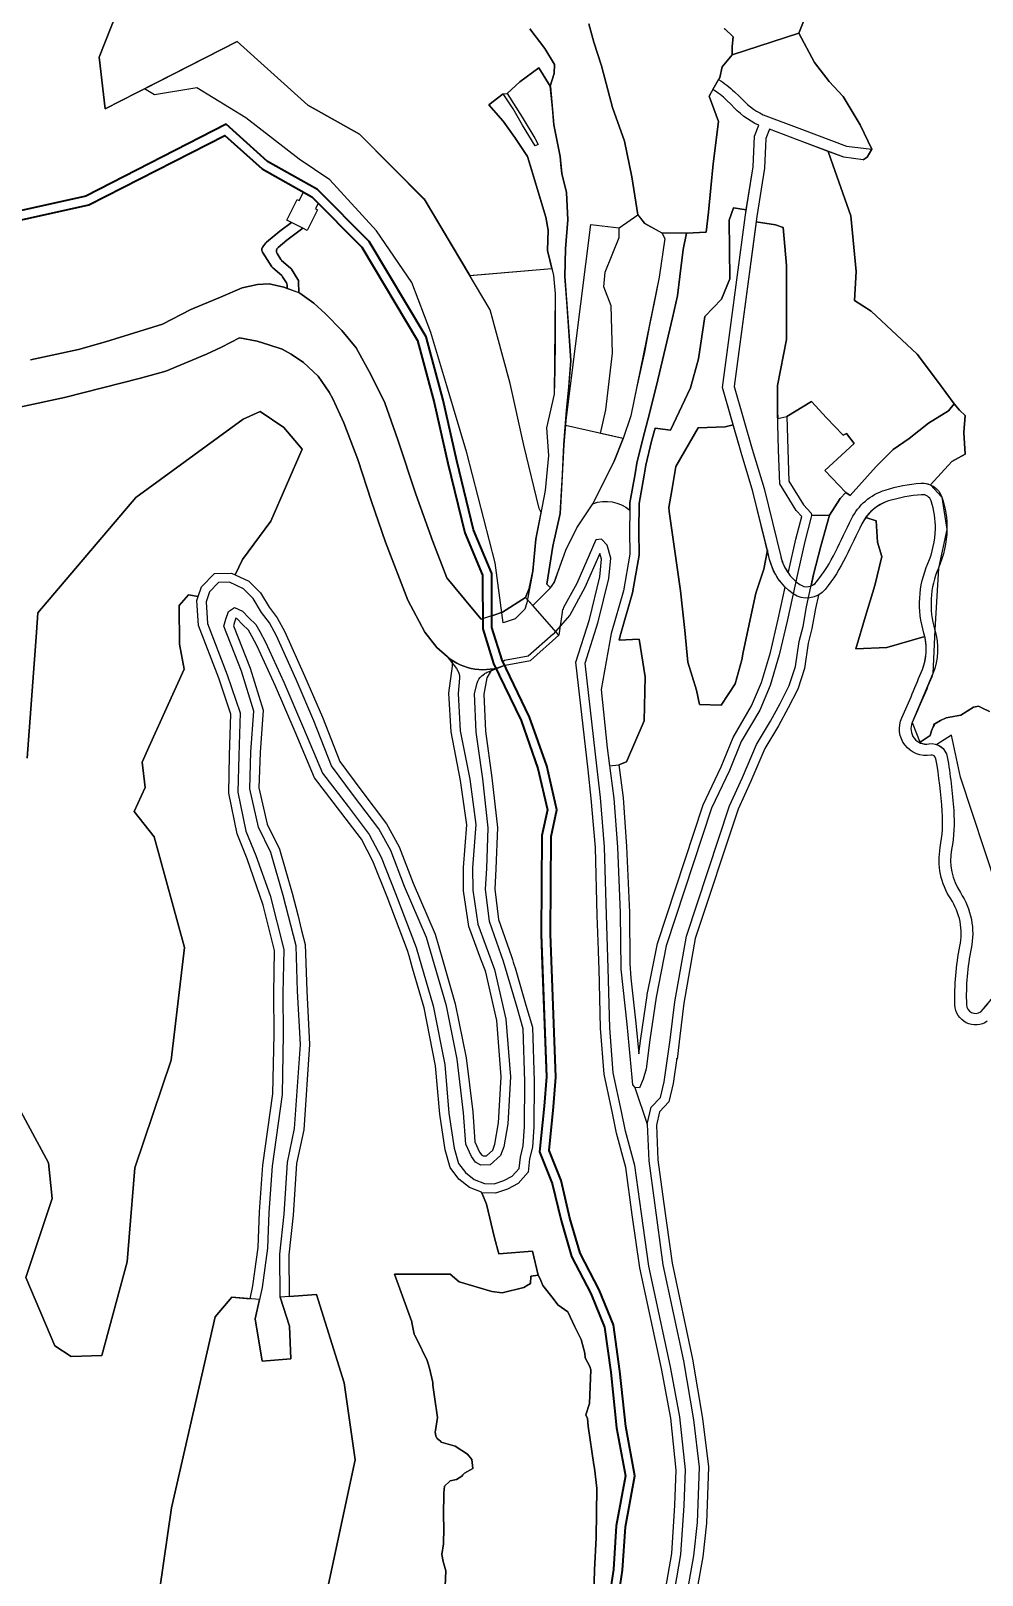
# Model space of a CAD drawing. Header units: metres. Extents: x 254550 to 279186, y 560399 to 562374.
# Drawn here: x 255292.4 to 255499.5, y 560937.7 to 561273.9 of the extents above; entities that cross this region are included whole.
import ezdxf

# ---------------------------------------------------------------- set-up
doc = ezdxf.new("R2010")
doc.units = ezdxf.units.M
for name, color, linetype, lineweight in [('E-1', 106, 'Continuous', 25), ('Heritage precinct', 30, 'Continuous', 25), ('Institutional- 2', 150, 'Continuous', 25), ('parking', 254, 'Continuous', 25), ('proposed footpath', 43, 'Continuous', 25), ('Road', 253, 'Continuous', 25), ('Special zone precinct', 31, 'Continuous', 25), ('Stream', 5, 'Continuous', 40), ('UV-2', 23, 'Continuous', 25)]:
    doc.layers.add(name, color=color, linetype=linetype, lineweight=lineweight)
doc.layers.add('Recreational', color=3, linetype='Continuous')

msp = doc.modelspace()

# ---------------------------------------------------------------- linework, layer by layer
at = {"layer": 'E-1'}
for points in [[(255213.38, 561217.69), (255304.36, 561237.91), (255334.96, 561253.57), (255343.95, 561245.48), (255354.8, 561239.4), (255366.09, 561228.07), (255378.49, 561207.29), (255382.16, 561193.51), (255385.16, 561180.29), (255388.81, 561165.25), (255392.75, 561155.8), (255392.79, 561146.54), (255395.1, 561147.36), (255400.11, 561150.54), (255400.89, 561152.51), (255401.67, 561156.3), (255402.37, 561163.24), (255403.49, 561169.02), (255403.11, 561169.93), (255399.77, 561183.72), (255396.73, 561197.11), (255392.44, 561213.18), (255378.02, 561237.34), (255363.95, 561251.46), (255352.74, 561257.75), (255337.32, 561271.62), (255308.6, 561256.93), (255307.31, 561268.18), (255311.24, 561278.27)], [(255461.71, 561278.73), (255459.64, 561273.45), (255463.01, 561267.06), (255466.21, 561262.86), (255469.26, 561259.66), (255472.93, 561253.45), (255475.47, 561248.14), (255474.48, 561246.42), (255473.64, 561245.85), (255469.4, 561246.4), (255466.03, 561247.66), (255467.01, 561244.75), (255470.9, 561233.64), (255472.12, 561221.5), (255471.73, 561215.23), (255475.36, 561212.91), (255485.35, 561203.54), (255489.78, 561197.67), (255493.41, 561192.69), (255494.58, 561191.33), (255495.82, 561190.21), (255495.56, 561186.45), (255495.86, 561181.73), (255492.9, 561180.18), (255488.3, 561175.06), (255490.78, 561172.37), (255491.85, 561165.38), (255490, 561156.97), (255489.23, 561143.48), (255488.82, 561133.97), (255484.3, 561123.33), (255486.04, 561118.9), (255486.21, 561119.17), (255488.21, 561120.52), (255488.46, 561121.49), (255488.85, 561122.42), (255489.06, 561122.76), (255489.01, 561122.95), (255489.21, 561123.07), (255490.49, 561123.79), (255491.67, 561124.37), (255494.86, 561124.91), (255497.61, 561126.65), (255498.76, 561126.9), (255499.43, 561126.49), (255501.14, 561125.71)], [(255401.03, 561274.39), (255404.31, 561270.07), (255406.43, 561266.62), (255406.31, 561264.63), (255405.49, 561261.87), (255405.55, 561261.77), (255406.24, 561253.48), (255407.65, 561246.57), (255408.04, 561242.85), (255409, 561238.76), (255409.3, 561232.8), (255408.78, 561226.49), (255408.63, 561220.46), (255409.71, 561206.44), (255409.96, 561202.07), (255408.47, 561183.84), (255407.66, 561168.84), (255406.05, 561161.69), (255404.77, 561153.48), (255405.52, 561152.62), (255406.36, 561153.83), (255408.89, 561160.88), (255411.31, 561165.7), (255414.75, 561170.97), (255419.44, 561180.24), (255421.33, 561185.19), (255416.44, 561186.29), (255417.59, 561191.42), (255419.02, 561203.76), (255418.75, 561214.06), (255417.18, 561218.2), (255417.43, 561221.4), (255420.52, 561228.92), (255420.46, 561231.04), (255424.59, 561233.88), (255423.23, 561242.13), (255421.62, 561249.9), (255419.05, 561257.25), (255416.62, 561266.34), (255415.01, 561271.43), (255413.92, 561275.43)], [(255429.83, 560930.35), (255431.93, 560942.43), (255432.64, 560952.96), (255432.91, 560960.56), (255431.75, 560971.87), (255429.69, 560982.68), (255424.98, 561004.61), (255423.35, 561016.14), (255421.95, 561026.47), (255419.89, 561033.89), (255419.07, 561038.26), (255417.22, 561046.73), (255416.45, 561056.75), (255416.11, 561069.75), (255416.06, 561071.13), (255416.06, 561071.2), (255415.98, 561073.73), (255415.72, 561081.34), (255415.32, 561096.12), (255414.42, 561106.8), (255413.71, 561113), (255411.05, 561136.45), (255414, 561145.77), (255416.26, 561155.02), (255416.67, 561158.93), (255416.32, 561160.16), (255413.05, 561152.74), (255409.78, 561146.71), (255406.11, 561142.58), (255400.7, 561137.79), (255395.56, 561136.8), (255395.19, 561136.56), (255401, 561124.51), (255404.75, 561113.91), (255406.91, 561104.3), (255405.68, 561098.48), (255405.51, 561077.3), (255405.65, 561073.36), (255405.75, 561070.85), (255406.67, 561046.11), (255406.19, 561039.64), (255405.22, 561030.12), (255407.85, 561023.6), (255409.78, 561015.43), (255411.98, 561007.8), (255416.11, 560999.84), (255419.26, 560992.18), (255420.65, 560982.12), (255421.91, 560970.06), (255423.93, 560959.34), (255421.85, 560948.19), (255421.23, 560938.74), (255420.13, 560931.52)], [(255342.98, 561083.57), (255342.98, 561083.57), (255339.53, 561093.65), (255337.31, 561099.06), (255335.48, 561107.95), (255335.68, 561116.24), (255335.98, 561125.13), (255333.3, 561133.01), (255328.93, 561144.42), (255328.54, 561149.88), (255328.84, 561150.77), (255326.74, 561151.11), (255324.7, 561148.82), (255324.74, 561140.42), (255325.76, 561134.96), (255318.12, 561117.99), (255316.66, 561114.69), (255317.32, 561109.16), (255314.9, 561103.93), (255319.25, 561098.47), (255325.85, 561074.37), (255322.96, 561049.81), (255315.07, 561026.4), (255313.78, 561011.3), (255313.41, 561005.94), (255307.86, 560985.54), (255301.19, 560985.28), (255297.66, 560987.64), (255291.32, 561002.5), (255297.04, 561019.68), (255296.26, 561027.44), (255278.21, 561060.82)], [(255382.52, 560933.62), (255382.74, 560938.65), (255382.15, 560940.65), (255381.89, 560942.15), (255382.24, 560944.53), (255382.3, 560947.93), (255382.28, 560950.59), (255382.35, 560955.59), (255382.49, 560957.09), (255383.53, 560958.08), (255383.67, 560958.26), (255385.06, 560958.55), (255386.27, 560959.26), (255386.49, 560959.53), (255386.81, 560959.91), (255388.64, 560960.89), (255388.43, 560962.88), (255387.46, 560964.02), (255384.79, 560965.79), (255381.77, 560966.65), (255381.59, 560966.87), (255380.84, 560967.47), (255380.56, 560967.97), (255380.4, 560968.91), (255380.49, 560969.15), (255380.91, 560972), (255380.26, 560976.52), (255379.95, 560979.03), (255379.92, 560979.64), (255379.2, 560982.73), (255378.72, 560984.46), (255376.42, 560989.04), (255375.92, 560990.04), (255375.89, 560990.14), (255375.39, 560992.67), (255375.32, 560992.86), (255371.56, 561003.21), (255383.72, 561003.21), (255385.66, 561001.55), (255392.74, 560999.46), (255394.99, 560999.17), (255399.73, 561000.33), (255400.07, 561000.53), (255400.35, 561000.67), (255401.21, 561001.22), (255401.29, 561002.79), (255402.83, 561003.02), (255401.64, 561008.22), (255394.33, 561007.67), (255393.33, 561011.12), (255391.6, 561018.43), (255390.55, 561021.04), (255387.93, 561022.11), (255385.57, 561023.93), (255383.7, 561026.45), (255382.59, 561030.26), (255381.44, 561038.08), (255380.53, 561048.58), (255378.05, 561061.2), (255375.53, 561069.87), (255374.76, 561072.52), (255374.41, 561073.7), (255369.96, 561085.35), (255366.88, 561093.14), (255364.39, 561097.9), (255359.88, 561103.84), (255354.16, 561111.3), (255349.92, 561121.31), (255345.69, 561131.26), (255341.67, 561139.94), (255340.55, 561142.13), (255339.77, 561143.4), (255338.45, 561144.73), (255337.33, 561145.91), (255337.07, 561146.03), (255336.77, 561145.18), (255336.52, 561144.38), (255340.18, 561135.18), (255343.01, 561126.02), (255342.31, 561116.81), (255342.07, 561109.09), (255343.88, 561101.21), (255346.53, 561095.77), (255349.3, 561086.18), (255350.5, 561081.46), (255351.36, 561078.06), (255352.15, 561074.98), (255352.49, 561064.9), (255353.1, 561053.22), (255351.82, 561034.64), (255350.24, 561027.28), (255349.55, 561016.08), (255348.6, 561007.44), (255348.66, 560998.5), (255348.71, 560998.34), (255354.61, 560998.81), (255360.62, 560979.54), (255363.04, 560962.81), (255354.82, 560924.54)], [(255320.41, 560934.25), (255323.02, 560952.36), (255332.52, 560993.92), (255336.15, 560998.21), (255340.15, 560997.86), (255340.77, 561000.69), (255341.91, 561009.02), (255342.21, 561016.78), (255342.94, 561026.93), (255345.1, 561042.49), (255345.37, 561055.46), (255345.28, 561064.33), (255345.46, 561073.7), (255342.98, 561083.57)]]:
    msp.add_lwpolyline(points, dxfattribs=at)
for points in [[(255292.32, 561202.28), (255302.75, 561204.54), (255308.66, 561206.18), (255321.1, 561210.09), (255327.22, 561213.23), (255333.68, 561215.96), (255338.41, 561217.94), (255341.72, 561218.7), (255344.26, 561218.86), (255347.52, 561218.1), (255348.22, 561217.85), (255348.2, 561218.57, 0.13669), (255348.05, 561219.08), (255347.23, 561220.39, 0.074751), (255347.04, 561220.62), (255345.09, 561222.3, -0.073959), (255344.9, 561222.52), (255342.84, 561225.77, -0.236009), (255342.75, 561226.66, -0.07803), (255342.91, 561226.93), (255343.59, 561227.78, -0.052102), (255343.73, 561227.92), (255346.6, 561230.28), (255349.13, 561232.22), (255348.11, 561232.73), (255350.36, 561237.19), (255350.81, 561236.97), (255351.74, 561238.82), (255342.78, 561243.85), (255334.65, 561251.16), (255305.04, 561236.01), (255214.02, 561215.78)], [(255291.64, 561115.6), (255293.64, 561142.95), (255293.92, 561147.2), (255315.25, 561172.29), (255338.64, 561189.34), (255342.37, 561191.06), (255347.46, 561187.58), (255351.46, 561182.81), (255344.67, 561167.14), (255338.47, 561158.85), (255336.88, 561155.5), (255339.88, 561154.08), (255342.42, 561151.59), (255344.31, 561148.41), (255346.05, 561146.09), (255347.67, 561143.07), (255351.98, 561133.48), (255355.9, 561124.49), (255359.65, 561114.85), (255364.25, 561108.64), (255369.84, 561101.24), (255372.57, 561096.29), (255375.64, 561088.37), (255380.45, 561077.23), (255382.04, 561071.74), (255382.77, 561069.2), (255384.82, 561062.11), (255387.21, 561050.33), (255388.62, 561038.57), (255389.09, 561032.06), (255390.1, 561029.79), (255390.57, 561029.13), (255390.85, 561028.97), (255391.58, 561029.01), (255392.96, 561030.22), (255393.43, 561031.49), (255394.23, 561036.18), (255394.81, 561046.19), (255393.83, 561058.42), (255391.43, 561069.01), (255391.3, 561069.38), (255390.4, 561071.82), (255387.79, 561078.9), (255386.61, 561086.7), (255386.57, 561091.74), (255387.31, 561101.06), (255385.98, 561110.7), (255383.9, 561121.29), (255383.44, 561129.71), (255384.24, 561135.59), (255384.23, 561136.79, -0.030445), (255383.03, 561137.67), (255380.81, 561139.63), (255378.21, 561143.03), (255374.52, 561149.97), (255369.62, 561162.63), (255366.61, 561171.47), (255363.59, 561180.63), (255360.56, 561188.58), (255358.14, 561193.82), (255357.36, 561195.27), (255354.93, 561198.73), (255351.74, 561201.7), (255349.09, 561203.52), (255347.12, 561204.62), (255344.21, 561205.57), (255341.66, 561206.35), (255337.87, 561207.08), (255333.94, 561205.07), (255330.63, 561203.51), (255321.8, 561199.83), (255316.25, 561198.32), (255299.77, 561194.06), (255289.96, 561192.01)], [(255500.65, 561058.29, -0.593794), (255493.6, 561061.83, -0.059138), (255494.68, 561074.62, 0.199205), (255492.69, 561084.93, -0.193726), (255490.4, 561096.15, 0.062868), (255490.84, 561104.01, 0.02519), (255489.46, 561115.4, 0.413335), (255488.32, 561116.21, -0.599549), (255482.02, 561124.35, 0.010383), (255486.5, 561134.9, 0.154482), (255487.03, 561142.05), (255478.76, 561139.67), (255472, 561139.35), (255474.1, 561146.46), (255476.13, 561153.19), (255477.71, 561159.46), (255476.73, 561162.61), (255476.44, 561167.23), (255474.19, 561167.98, 0.042554), (255473.33, 561166.56, 0.001557), (255469.84, 561159.41, -0.057782), (255465.31, 561152.3, -0.091749), (255463.89, 561151.08), (255463.26, 561148.15), (255462.47, 561143.79), (255461.65, 561140.58), (255460.86, 561135.07), (255459.37, 561130.58), (255457.29, 561126.52), (255455.16, 561122.6), (255452.21, 561117.65), (255449.19, 561110.53), (255446.38, 561104.46), (255437.06, 561076.31), (255434.56, 561062.26), (255433.72, 561055.05), (255433.14, 561050.06), (255433.06, 561050.25), (255432.27, 561044.73), (255431.3, 561040.73), (255429.3, 561038.59), (255428.63, 561035.67), (255428.92, 561028.08), (255430.18, 561019.05), (255432, 561005.6), (255436.46, 560984.71), (255438.66, 560971.8), (255439.92, 560961.27), (255439.5, 560949.02), (255438.68, 560941.65), (255436.39, 560928.84)]]:
    msp.add_lwpolyline(points, format="xyb", dxfattribs=at)
at = {"layer": 'E-1', "elevation": 1448}
msp.add_lwpolyline([(255376.62, 561206.5), (255364.5, 561226.83), (255354.99, 561236.37), (255354.38, 561235.17), (255354.83, 561234.94), (255352.58, 561230.48), (255351.61, 561230.97), (255348.15, 561228.32), (255346.23, 561226.74, 0.37834), (255346.02, 561225.43), (255346.81, 561224.17, 0.073959), (255347.01, 561223.95), (255348.95, 561222.27, -0.074751), (255349.15, 561222.04), (255350.54, 561219.82, -0.13669), (255350.69, 561219.31), (255350.73, 561216.93), (255350.97, 561216.84), (255354, 561214.6), (255356.57, 561212.29), (255360.12, 561208.66), (255363.25, 561204.9), (255366.53, 561198.94), (255369.48, 561192.92), (255372.33, 561184.9), (255376.25, 561173.07), (255379.94, 561162.77), (255383, 561154.81), (255388.53, 561148.07), (255390.43, 561145.83), (255390.79, 561145.94), (255390.75, 561155.4), (255386.91, 561164.63), (255383.22, 561179.83), (255380.22, 561193.03)], format="xyb", close=True, dxfattribs=at)
at = {"layer": 'E-1'}
for points in [[(255423.07, 561067.68), (255424.14, 561057.88), (255424.77, 561051.19), (255425.22, 561054.52), (255426.57, 561063.9), (255426.6, 561064.08), (255427.23, 561067.23), (255428.81, 561075.22), (255438.76, 561105.42), (255442.69, 561113.68), (255445.29, 561120.1), (255449.31, 561126.95), (255451.51, 561132.06), (255453.41, 561138.57), (255455.12, 561145.85), (255456.63, 561152.8, -0.135895), (255453.25, 561158.85), (255452.76, 561160.84), (255452.02, 561156.73), (255450.26, 561151.51), (255447.5, 561138.66), (255447.2, 561136.98), (255445.74, 561131.78), (255442.69, 561127.12), (255437.96, 561127.24), (255437.3, 561130.39), (255435.46, 561136.49), (255434.77, 561143.33), (255433.86, 561152.02), (255431.39, 561169.3), (255431.31, 561170.17), (255431.95, 561173.84), (255432.85, 561179.08), (255437.72, 561187.51), (255443.6, 561187.74), (255445.34, 561188.14), (255442.98, 561196.3), (255447.99, 561233.83), (255448.16, 561234.92), (255445.36, 561235.37), (255444.41, 561232.72), (255444.62, 561219.96), (255442.75, 561215.48), (255439.11, 561211.7), (255437.8, 561202.52), (255436.03, 561196.18), (255431.67, 561187.01), (255428.34, 561187.45), (255427.56, 561184.57), (255426.3, 561179.36), (255425.92, 561177.15), (255424.85, 561170.99), (255424.76, 561165), (255424.85, 561159.79), (255423.39, 561151.58), (255420.68, 561142.22), (255420.5, 561141.23), (255424.85, 561141.47), (255426.17, 561133.26), (255425.93, 561123.68), (255422.11, 561114.78), (255420.41, 561114.15), (255421.34, 561106.96), (255422.12, 561096.32), (255422.71, 561081.93), (255422.84, 561070.89)], [(255454.95, 561196.69), (255456.94, 561206.74), (255456.89, 561222.81), (255456.18, 561231.08), (255454.55, 561231.69), (255450.31, 561232.33), (255445.53, 561196.49), (255449.48, 561182.83), (255452.05, 561174.28), (255455.67, 561159.44, 0.094058), (255457.29, 561155.89), (255457.41, 561156.43), (255458.97, 561163.22), (255460.24, 561168.2), (255459.04, 561169.48), (255455.47, 561175.29), (255455.21, 561182.67), (255455, 561191.07)], [(255505.63, 561075.6), (255504.9, 561083.88), (255502.69, 561087.45), (255494.78, 561111.44), (255492.88, 561120.56), (255489.66, 561118.52, -0.270728), (255491.93, 561115.83, -0.02519), (255493.33, 561104.19, -0.062868), (255492.86, 561095.7, 0.193726), (255494.78, 561086.31, -0.199205), (255497.13, 561074.12, 0.059138), (255496.1, 561061.91, 0.593794), (255499.23, 561060.34, 0.043605), (255506.63, 561070.38)]]:
    msp.add_lwpolyline(points, format="xyb", close=True, dxfattribs=at)
at = {"layer": 'Heritage precinct'}
for points in [[(255466.21, 561262.86), (255463.01, 561267.06), (255459.64, 561273.45), (255445.08, 561268.67), (255442.93, 561266.06), (255442.4, 561263.74), (255442.15, 561263.3, -0.055946), (255445.58, 561260.67), (255446.7, 561259.64, 0.110238), (255451.87, 561255.67), (255460.18, 561252.52), (255470, 561248.84), (255475.47, 561248.14), (255472.93, 561253.45), (255469.26, 561259.66)], [(255487.71, 561157.96, 0.096277), (255489.35, 561165.44, 0.08872), (255488.42, 561171.56, 0.340557), (255486.35, 561172.93, 0.058428), (255479.15, 561171.56, 0.161004), (255474.19, 561167.98), (255476.44, 561167.23), (255476.73, 561162.61), (255477.71, 561159.46), (255476.13, 561153.19), (255474.1, 561146.46), (255472, 561139.35), (255478.76, 561139.67), (255487.03, 561142.05, 0.015333), (255486.84, 561142.76, -0.177471)]]:
    msp.add_lwpolyline(points, format="xyb", close=True, dxfattribs=at)
at = {"layer": 'Institutional- 2'}
for points in [[(255311.24, 561278.27), (255307.31, 561268.18), (255308.6, 561256.93), (255325.21, 561265.42), (255337.32, 561271.62), (255352.74, 561257.75), (255363.95, 561251.46), (255378.02, 561237.34), (255388, 561220.62), (255388.71, 561220.73), (255405.85, 561222.19), (255404.89, 561226.09), (255405.07, 561230.54), (255404.5, 561233.39), (255400.53, 561246.55), (255397.8, 561250.71), (255395.24, 561254.24), (255392.11, 561257.83), (255395.22, 561260.22), (255396.08, 561260.31), (255398.84, 561262.8), (255402.97, 561265.88), (255405.49, 561261.87), (255406.31, 561264.63), (255406.43, 561266.62), (255404.31, 561270.07), (255401.03, 561274.39)], [(255443.4, 561274.42), (255445.33, 561272.61), (255445.08, 561270.53), (255445.08, 561268.67), (255459.64, 561273.45), (255461.71, 561278.73)], [(255414.89, 560930.7), (255415.14, 560938.87), (255415.46, 560945.82), (255415.63, 560956.63), (255415.63, 560956.63), (255415.09, 560960.98), (255415, 560961.7), (255413.78, 560970.13), (255413.63, 560971.79), (255413.27, 560972.57), (255414.02, 560975.07), (255414.3, 560982.36), (255414.09, 560983.1), (255413.09, 560985), (255413, 560986.01), (255412.21, 560988.98), (255410.84, 560991.77), (255409.31, 560995.02), (255407.12, 560996.53), (255406.11, 560997.9), (255403.89, 561000.73), (255403.3, 561002.18), (255402.83, 561003.02), (255401.29, 561002.79), (255401.21, 561001.22), (255400.35, 561000.67), (255400.07, 561000.53), (255399.73, 561000.33), (255394.99, 560999.17), (255392.74, 560999.46), (255385.66, 561001.55), (255383.72, 561003.21), (255371.56, 561003.21), (255375.32, 560992.86), (255375.39, 560992.67), (255375.89, 560990.14), (255375.92, 560990.04), (255376.42, 560989.04), (255378.72, 560984.46), (255379.2, 560982.73), (255379.92, 560979.64), (255379.95, 560979.03), (255380.26, 560976.52), (255380.91, 560972), (255380.49, 560969.15), (255380.4, 560968.91), (255380.56, 560967.97), (255380.84, 560967.47), (255381.59, 560966.87), (255381.77, 560966.65), (255384.79, 560965.79), (255387.46, 560964.02), (255388.43, 560962.88), (255388.64, 560960.89), (255386.81, 560959.91), (255386.49, 560959.53), (255386.27, 560959.26), (255385.06, 560958.55), (255383.67, 560958.26), (255383.53, 560958.08), (255382.49, 560957.09), (255382.35, 560955.59), (255382.28, 560950.59), (255382.3, 560947.93), (255382.24, 560944.53), (255381.89, 560942.15), (255382.15, 560940.65), (255382.74, 560938.65), (255382.52, 560933.62)]]:
    msp.add_lwpolyline(points, dxfattribs=at)
msp.add_lwpolyline([(255485.35, 561203.54), (255475.36, 561212.91), (255471.73, 561215.23), (255472.12, 561221.5), (255470.9, 561233.64), (255467.01, 561244.75), (255466.03, 561247.66), (255459.3, 561250.18), (255453.24, 561252.48), (255452.42, 561250.45), (255452.16, 561244.06), (255450.46, 561233.47), (255450.31, 561232.33), (255454.55, 561231.69), (255456.18, 561231.08), (255456.89, 561222.81), (255456.94, 561206.74), (255454.95, 561196.69), (255455, 561191.07), (255455.04, 561189.52), (255457, 561189.95), (255462.4, 561193.24), (255465.66, 561189.63), (255469.25, 561185.87), (255469.98, 561186.28), (255471.68, 561184.08), (255465.3, 561178.19), (255469.86, 561173.41), (255470.76, 561172.74), (255476.48, 561179.05), (255480.15, 561182.76), (255483.63, 561185.16), (255487.85, 561188.47), (255492.22, 561191.18), (255493.41, 561192.69), (255489.78, 561197.67)], close=True, dxfattribs=at)
at = {"layer": 'parking'}
msp.add_lwpolyline([(255413.92, 561275.43), (255415.01, 561271.43), (255416.62, 561266.34), (255419.05, 561257.25), (255421.62, 561249.9), (255423.23, 561242.13), (255424.59, 561233.88), (255425.96, 561232.08), (255429.77, 561229.95), (255435.18, 561229.85), (255439.4, 561230.12), (255439.92, 561234.45), (255440.45, 561239.76), (255440.98, 561244.96), (255442.13, 561254.15), (255440.09, 561259.71), (255442.4, 561263.74), (255442.93, 561266.06), (255445.08, 561268.67), (255445.08, 561270.53), (255445.33, 561272.61), (255444.63, 561273.26), (255443.37, 561274.42)], dxfattribs=at)
for points in [[(255429.77, 561229.95), (255430.43, 561228.71), (255429.21, 561220.31), (255423.02, 561190.11), (255421.33, 561185.19), (255408.81, 561187.99), (255414.34, 561231.76), (255420.46, 561231.04), (255424.59, 561233.88), (255425.99, 561232.06)], [(255471.68, 561184.08), (255469.98, 561186.28), (255469.25, 561185.87), (255465.66, 561189.63), (255462.4, 561193.24), (255457, 561189.95), (255457.21, 561182.74), (255457.45, 561175.89), (255460.63, 561170.7), (255462.31, 561168.92), (255462.34, 561168.39), (255466.27, 561168.51), (255468.58, 561172.07), (255469.86, 561173.41), (255465.3, 561178.19)]]:
    msp.add_lwpolyline(points, close=True, dxfattribs=at)
at = {"layer": 'proposed footpath'}
for points in [[(255500.65, 561058.29, -0.593794), (255493.6, 561061.83, -0.059138), (255494.68, 561074.62, 0.199205), (255492.69, 561084.93, -0.193726), (255490.4, 561096.15, 0.062868), (255490.84, 561104.01, 0.02519), (255489.46, 561115.4, 0.413335), (255488.32, 561116.21, -0.599549), (255482.02, 561124.35, 0.010383), (255486.5, 561134.9, 0.170219), (255486.84, 561142.76, -0.177471), (255487.71, 561157.96, 0.096277), (255489.35, 561165.44, 0.08872), (255488.42, 561171.56, 0.340557), (255486.35, 561172.93, 0.058428), (255479.15, 561171.56, 0.204962), (255473.33, 561166.56, 0.001557), (255469.84, 561159.41, -0.057782), (255465.31, 561152.3, -0.39507), (255458.35, 561151.34, -0.180669), (255453.25, 561158.85), (255449.63, 561173.62), (255447.09, 561182.13), (255442.98, 561196.3), (255447.99, 561233.83), (255449.66, 561244.31), (255449.94, 561250.98), (255450.9, 561253.36, -0.109093), (255444.9, 561257.9), (255443.87, 561258.84, 0.055556), (255440.91, 561261.13), (255442.15, 561263.3, -0.055946), (255445.58, 561260.67), (255446.7, 561259.64, 0.110238), (255451.87, 561255.67), (255460.18, 561252.52), (255470, 561248.84), (255475.47, 561248.14)], [(255473.64, 561245.85), (255469.4, 561246.4), (255459.3, 561250.18), (255453.24, 561252.48), (255452.42, 561250.45), (255452.16, 561244.06), (255450.46, 561233.47), (255445.53, 561196.49), (255449.48, 561182.83), (255452.05, 561174.28), (255455.67, 561159.44, 0.180669), (255459.8, 561153.38, 0.39507), (255463.37, 561153.87, 0.057782), (255467.59, 561160.5, -0.001557), (255471.09, 561167.67, -0.204962), (255478.4, 561173.94, -0.058428), (255486.17, 561175.42, -0.340557), (255490.78, 561172.37, -0.08872), (255491.85, 561165.38, -0.096277), (255490, 561156.97, 0.177471), (255489.23, 561143.48, -0.170219), (255488.82, 561133.97, -0.010383), (255484.3, 561123.33, 0.599549), (255487.9, 561118.68, -0.413335), (255491.93, 561115.83, -0.02519), (255493.33, 561104.19, -0.062868), (255492.86, 561095.7, 0.193726), (255494.78, 561086.31, -0.199205), (255497.13, 561074.12, 0.059138), (255496.1, 561061.91, 0.593794), (255499.23, 561060.34, 0.048511), (255507.35, 561071.59, -0.358989)]]:
    msp.add_lwpolyline(points, format="xyb", dxfattribs=at)
msp.add_lwpolyline([(255473.64, 561245.85), (255474.48, 561246.42), (255475.47, 561248.14)], dxfattribs=at)
msp.add_lwpolyline([(255350.73, 561216.93), (255350.69, 561219.31, 0.13669), (255350.54, 561219.82), (255349.15, 561222.04, 0.074751), (255348.95, 561222.27), (255347.01, 561223.95, -0.073959), (255346.81, 561224.17), (255346.02, 561225.43, -0.37834), (255346.23, 561226.74), (255348.15, 561228.32), (255351.61, 561230.97), (255349.13, 561232.22), (255346.6, 561230.28), (255343.73, 561227.92, 0.052102), (255343.59, 561227.78), (255342.91, 561226.93, 0.319932), (255342.84, 561225.77), (255344.9, 561222.52, 0.073959), (255345.09, 561222.3), (255347.04, 561220.62, -0.074751), (255347.23, 561220.39), (255348.05, 561219.08, -0.13669), (255348.2, 561218.57), (255348.22, 561217.85)], format="xyb", close=True, dxfattribs=at)
at = {"layer": 'Recreational', "elevation": 1440}
msp.add_lwpolyline([(255388, 561220.62), (255405.85, 561222.19), (255406.22, 561220.66), (255406.55, 561216.65), (255406.36, 561194.85), (255404.68, 561187.49), (255405.09, 561181.46), (255404.42, 561173.82), (255402.37, 561163.24), (255401.67, 561156.3), (255400.37, 561149.4), (255399.96, 561148.02), (255397.86, 561145.9), (255395.26, 561145.02), (255393.52, 561158.08), (255387.34, 561182.08), (255382.99, 561196.65), (255379.5, 561208.24), (255375.34, 561219.12), (255367.66, 561230.36), (255357.48, 561241.48), (255350.86, 561245.97), (255339.19, 561254.97), (255328.55, 561261.52), (255319.36, 561260), (255317.18, 561261.32), (255337.32, 561271.62), (255352.74, 561257.75), (255363.97, 561251.45), (255378.13, 561237.16), (255388, 561220.62)], dxfattribs=at)
at = {"layer": 'Recreational'}
for points in [[(255424.85, 561141.47), (255420.5, 561141.23), (255420.68, 561142.22), (255423.39, 561151.58), (255424.85, 561159.79), (255424.76, 561165), (255424.85, 561170.99), (255425.92, 561177.15), (255426.3, 561179.36), (255427.56, 561184.57), (255428.34, 561187.45), (255431.67, 561187.01), (255436.03, 561196.18), (255437.8, 561202.52), (255439.11, 561211.7), (255442.75, 561215.48), (255444.62, 561219.96), (255444.41, 561232.72), (255445.36, 561235.37), (255448.16, 561234.92), (255449.66, 561244.31), (255449.94, 561250.98), (255450.9, 561253.36, -0.109093), (255444.9, 561257.9), (255443.87, 561258.84, 0.055556), (255440.91, 561261.13), (255440.09, 561259.71), (255442.13, 561254.15), (255440.98, 561244.96), (255440.45, 561239.76), (255439.92, 561234.45), (255439.4, 561230.12), (255435.18, 561229.85), (255434.46, 561226.31), (255433.68, 561220.46), (255433.23, 561216.26), (255432.11, 561211.41), (255430.57, 561204.96), (255428.9, 561197.94), (255428.12, 561194.66), (255426.74, 561189.21), (255425.63, 561185.06), (255424.34, 561179.77), (255423.95, 561177.5), (255422.85, 561171.18), (255422.83, 561169.59), (255422.76, 561165), (255422.85, 561159.95), (255421.44, 561152.03), (255418.73, 561142.68), (255416.55, 561130.51), (255417.91, 561117.85), (255418.42, 561113.9), (255420.41, 561114.15), (255422.11, 561114.78), (255425.93, 561123.68), (255426.17, 561133.26)], [(255492.9, 561180.18), (255495.86, 561181.73), (255495.56, 561186.45), (255495.82, 561190.21), (255494.58, 561191.33), (255493.41, 561192.69), (255492.22, 561191.18), (255487.85, 561188.47), (255483.63, 561185.16), (255480.15, 561182.76), (255476.48, 561179.05), (255470.76, 561172.74), (255469.86, 561173.41), (255468.58, 561172.07), (255466.27, 561168.51), (255464.39, 561161.7), (255462.81, 561155.57), (255462.27, 561153.07, 0.130845), (255463.37, 561153.87, 0.057782), (255467.59, 561160.5, -0.001557), (255471.09, 561167.67, -0.204962), (255478.4, 561173.94, -0.058428), (255486.17, 561175.42, -0.121099), (255488.3, 561175.06)]]:
    msp.add_lwpolyline(points, format="xyb", close=True, dxfattribs=at)
msp.add_lwpolyline([(255418.16, 560931.82), (255419.24, 560938.95), (255419.86, 560948.44), (255421.9, 560959.34), (255419.92, 560969.77), (255418.66, 560981.88), (255417.31, 560991.65), (255414.29, 560999), (255410.12, 561007.05), (255407.84, 561014.93), (255405.94, 561022.99), (255403.18, 561029.84), (255404.2, 561039.82), (255404.67, 561046.15), (255403.76, 561070.57, 0.012712), (255403.66, 561073.08), (255403.76, 561070.57), (255403.51, 561077.27), (255403.69, 561098.7), (255404.86, 561104.29), (255402.82, 561113.35), (255399.15, 561123.74), (255393.7, 561135.04), (255392.6, 561134.62), (255391.69, 561133.05), (255391, 561129.48), (255391.37, 561121.42), (255392.8, 561111.32), (255393.99, 561100.46), (255393.66, 561091.44), (255393.43, 561087.08), (255394.23, 561080.47), (255397.07, 561072.35, 0.012712), (255397.82, 561069.9), (255400.2, 561061.81), (255401.6, 561056.97), (255401.97, 561045.23), (255401.89, 561035.32), (255401.59, 561030.84), (255400.98, 561028.31), (255400.66, 561025.41), (255398.47, 561022.94), (255396.15, 561021.73), (255393.6, 561020.89), (255390.59, 561020.95), (255391.6, 561018.43), (255393.33, 561011.12), (255394.33, 561007.67), (255401.64, 561008.22), (255402.84, 561003.01), (255403.3, 561002.18), (255403.89, 561000.73), (255406.11, 560997.9), (255407.12, 560996.53), (255409.31, 560995.02), (255410.84, 560991.77), (255412.21, 560988.98), (255413, 560986.01), (255413.09, 560985), (255414.09, 560983.1), (255414.3, 560982.36), (255414.02, 560975.07), (255413.27, 560972.57), (255413.63, 560971.79), (255413.78, 560970.13), (255415, 560961.7), (255415.09, 560960.98), (255415.63, 560956.63), (255415.46, 560945.82), (255415.14, 560938.87), (255414.89, 560930.7)], format="xyb", dxfattribs=at)
at = {"layer": 'Road'}
for points in [[(255408.04, 561242.85), (255407.81, 561244.8), (255407.65, 561246.57), (255406.24, 561253.48), (255405.95, 561257.06), (255405.49, 561261.87), (255402.97, 561265.88), (255398.84, 561262.8), (255396.08, 561260.31), (255399.38, 561255.13), (255402.14, 561250.55), (255402.85, 561249.21), (255402.2, 561248.89), (255399.48, 561253.41), (255397.42, 561256.92), (255395.22, 561260.22), (255392.11, 561257.83), (255395.24, 561254.24), (255397.8, 561250.71), (255400.53, 561246.55), (255401.42, 561243.74), (255403.13, 561237.96), (255404.5, 561233.39), (255405.07, 561230.54), (255404.89, 561226.09), (255405.62, 561223.13), (255406.22, 561220.66), (255406.55, 561216.65), (255406.56, 561209.27), (255406.57, 561206.6), (255406.46, 561199.97), (255406.36, 561194.85), (255404.68, 561187.49), (255405.09, 561181.46), (255404.42, 561173.82), (255402.37, 561163.24), (255401.67, 561156.3), (255400.89, 561152.51), (255400.11, 561150.54), (255401.68, 561148.77), (255405.52, 561152.62), (255404.77, 561153.48), (255406.05, 561161.69), (255407.66, 561168.84), (255408.13, 561177.33), (255408.47, 561183.84), (255409.05, 561191.34), (255409.51, 561196.44), (255409.96, 561202.07), (255409.71, 561206.44), (255409.19, 561213.91), (255408.63, 561220.46), (255408.78, 561226.49), (255409.3, 561232.8), (255409, 561238.76)], [(255464.39, 561161.7), (255466.27, 561168.51), (255462.34, 561168.39), (255462.21, 561167.81), (255460.92, 561162.75), (255459.36, 561155.99), (255457.07, 561145.41), (255455.35, 561138.06), (255453.39, 561131.38), (255451.1, 561126.04), (255447.08, 561119.22), (255444.52, 561112.88), (255440.63, 561104.68), (255430.75, 561074.71), (255428.54, 561063.56), (255427.2, 561054.25), (255426.34, 561047.9), (255425.7, 561045.65), (255424.9, 561043.77), (255423.9, 561043.88), (255426.62, 561035.86), (255427.47, 561039.56), (255429.48, 561041.71), (255430.3, 561045.11), (255431.62, 561054.25), (255432.58, 561062.55), (255435.12, 561076.8), (255444.51, 561105.19), (255447.36, 561111.34), (255450.42, 561118.55), (255453.43, 561123.59), (255455.52, 561127.46), (255457.52, 561131.36), (255458.9, 561135.53), (255459.68, 561140.97), (255460.52, 561144.22), (255461.29, 561148.54), (255462.81, 561155.57)]]:
    msp.add_lwpolyline(points, close=True, dxfattribs=at)
for points in [[(255433.23, 561216.26), (255433.68, 561220.46), (255434.46, 561226.31), (255435.18, 561229.85), (255429.77, 561229.95), (255430.43, 561228.71), (255429.21, 561220.31), (255428.18, 561215.16), (255427.06, 561209.51), (255426.03, 561203.93), (255424.28, 561196.16), (255423.02, 561190.11), (255421.33, 561185.19), (255419.44, 561180.24), (255414.75, 561170.97, -0.26968), (255422.83, 561169.59), (255422.85, 561171.18), (255423.95, 561177.5), (255424.34, 561179.77), (255425.63, 561185.06), (255426.74, 561189.21), (255428.12, 561194.66), (255428.9, 561197.94), (255430.57, 561204.96), (255432.11, 561211.41)], [(255388.99, 561129.63), (255389.59, 561131.9, -0.159453), (255390.6, 561133.46), (255391.16, 561133.91, -0.078923), (255391.97, 561134.38), (255395.69, 561135.8, -0.28201), (255383.03, 561137.67), (255385.07, 561135.08, -0.188552), (255385.71, 561132.99), (255385.44, 561129.63), (255385.89, 561121.54), (255387.96, 561111.03), (255389.32, 561101.11), (255388.57, 561091.67), (255388.61, 561086.86), (255389.74, 561079.4), (255393.35, 561069.58), (255395.81, 561058.72), (255396.81, 561046.21), (255396.22, 561035.95), (255395.37, 561030.97), (255394.65, 561029.05), (255392.38, 561027.05), (255390.39, 561026.95), (255389.19, 561027.6), (255388.35, 561028.81), (255387.12, 561031.56), (255386.63, 561038.38), (255385.23, 561050.01), (255382.88, 561061.64), (255378.57, 561076.55), (255373.79, 561087.61), (255370.75, 561095.44), (255368.16, 561100.15), (255362.65, 561107.45), (255357.89, 561113.87), (255354.05, 561123.72), (255350.15, 561132.67), (255345.88, 561142.19), (255344.36, 561145.01), (255342.64, 561147.29), (255340.84, 561150.34), (255338.72, 561152.41), (255335.65, 561153.87), (255333.26, 561153.79), (255331.29, 561151.77), (255330.56, 561149.62), (255330.9, 561144.86), (255335.18, 561133.69), (255337.99, 561125.43), (255337.68, 561116.18), (255337.48, 561108.13), (255339.23, 561099.64), (255341.4, 561094.37), (255344.53, 561085.64), (255347.46, 561073.93), (255347.28, 561064.32), (255347.37, 561055.45), (255347.1, 561042.33), (255344.93, 561026.72), (255344.2, 561016.67), (255343.91, 561008.85), (255342.74, 561000.34), (255341.22, 560993.46), (255342.75, 560984.27), (255349.03, 560984.77), (255348.69, 560991.9), (255346.66, 560998.18), (255346.6, 561007.55), (255347.56, 561016.25), (255348.25, 561027.56), (255349.84, 561034.92), (255351.1, 561053.24), (255350.49, 561064.82), (255350.15, 561074.7), (255347.37, 561085.66), (255344.66, 561095.05), (255341.98, 561100.54), (255340.06, 561108.89), (255340.31, 561116.92), (255340.99, 561125.79), (255338.29, 561134.51), (255334.4, 561144.3), (255334.87, 561145.8), (255335.46, 561147.48), (255336.75, 561148.38), (255338.51, 561147.56), (255339.89, 561146.13), (255341.36, 561144.64), (255342.29, 561143.11), (255343.47, 561140.82), (255347.51, 561132.08), (255351.76, 561122.09), (255355.9, 561112.31), (255361.47, 561105.05), (255366.08, 561098.98), (255368.7, 561093.98), (255371.82, 561086.08), (255376.31, 561074.34), (255379.99, 561061.67), (255382.51, 561048.86), (255383.43, 561038.31), (255384.55, 561030.69), (255385.52, 561027.35), (255387.01, 561025.34), (255388.93, 561023.86), (255391.21, 561022.94), (255393.29, 561022.9), (255395.37, 561023.58), (255397.22, 561024.54), (255398.74, 561026.26), (255399.01, 561028.66), (255399.61, 561031.15), (255399.89, 561035.4), (255399.97, 561045.2), (255399.6, 561056.66), (255398.28, 561061.25), (255395.31, 561071.32), (255392.27, 561080.02), (255391.42, 561087.01), (255391.66, 561091.53), (255391.98, 561100.39), (255390.81, 561111.07), (255389.37, 561121.24)]]:
    msp.add_lwpolyline(points, format="xyb", close=True, dxfattribs=at)
for points in [[(255289.96, 561192.01), (255299.77, 561194.06), (255316.25, 561198.32), (255321.8, 561199.83), (255330.63, 561203.51), (255333.94, 561205.07), (255337.87, 561207.08), (255341.66, 561206.35), (255344.21, 561205.57), (255347.12, 561204.62), (255349.09, 561203.52), (255351.74, 561201.7), (255354.93, 561198.73), (255357.36, 561195.27), (255358.14, 561193.82), (255360.56, 561188.58), (255363.59, 561180.63), (255366.61, 561171.47), (255369.62, 561162.63), (255374.52, 561149.97), (255378.21, 561143.03), (255380.81, 561139.63), (255383.03, 561137.67, 0.28201), (255395.69, 561135.8), (255401.16, 561136.86), (255407.37, 561142.36), (255400.11, 561150.54), (255395.1, 561147.36), (255392.99, 561146.6), (255390.43, 561145.83), (255388.53, 561148.07), (255383, 561154.81), (255379.94, 561162.77), (255376.25, 561173.07), (255372.33, 561184.9), (255369.48, 561192.92), (255366.53, 561198.94), (255363.25, 561204.9), (255360.12, 561208.66), (255356.57, 561212.29), (255354, 561214.6), (255350.97, 561216.84), (255347.52, 561218.1), (255344.26, 561218.86), (255341.72, 561218.7), (255338.41, 561217.94), (255333.68, 561215.96), (255327.22, 561213.23), (255321.1, 561210.09), (255308.66, 561206.18), (255302.75, 561204.54), (255292.32, 561202.28)], [(255401.68, 561148.77), (255405.52, 561152.62), (255406.38, 561153.86), (255407.58, 561157.24), (255408.89, 561160.88), (255411.31, 561165.7), (255414.75, 561170.97, -0.26968), (255422.83, 561169.59), (255422.76, 561165), (255422.85, 561159.95), (255421.44, 561152.03), (255418.73, 561142.68), (255416.55, 561130.51), (255417.91, 561117.85), (255419.35, 561106.76), (255420.12, 561096.21), (255420.71, 561081.88), (255420.85, 561069.6), (255422.15, 561057.68), (255423.25, 561046.05), (255423.38, 561044.41), (255423.9, 561043.88), (255426.62, 561035.86), (255426.92, 561027.9), (255428.2, 561018.77), (255430.03, 561005.25), (255434.49, 560984.33), (255436.68, 560971.52), (255437.92, 560961.18), (255437.5, 560949.16), (255436.7, 560941.93), (255434.43, 560929.25)], [(255431.78, 560929.93), (255433.92, 560942.19), (255434.64, 560952.86), (255434.92, 560960.63), (255433.73, 560972.16), (255431.65, 560983.08), (255426.95, 561004.96), (255425.33, 561016.42), (255423.91, 561026.87), (255421.84, 561034.35), (255421.03, 561038.66), (255419.2, 561047.02), (255418.45, 561056.85), (255418.11, 561069.81), (255417.72, 561081.4), (255417.32, 561096.23), (255416.41, 561107), (255415.7, 561113.23), (255413.08, 561136.26), (255415.92, 561145.23), (255418.23, 561154.68), (255418.69, 561159.1), (255417.89, 561161.97), (255416.65, 561163.28), (255415.42, 561163.08), (255411.25, 561153.62), (255408.39, 561148.35, 0.090132), (255408.06, 561147.33), (255407.37, 561142.36), (255401.68, 561148.77)]]:
    msp.add_lwpolyline(points, format="xyb", dxfattribs=at)
at = {"layer": 'Special zone precinct'}
msp.add_lwpolyline([(255278.21, 561060.82), (255296.26, 561027.44), (255297.04, 561019.68), (255291.32, 561002.5), (255297.66, 560987.64), (255301.19, 560985.28), (255307.86, 560985.54), (255313.41, 561005.94), (255313.78, 561011.3), (255315.07, 561026.4), (255322.96, 561049.81), (255325.85, 561074.37), (255319.25, 561098.47), (255314.9, 561103.93), (255317.32, 561109.16), (255316.66, 561114.69), (255318.12, 561117.99), (255325.76, 561134.96), (255324.74, 561140.42), (255324.7, 561148.82), (255326.74, 561151.11), (255328.84, 561150.77), (255329.54, 561152.84), (255332.39, 561155.76), (255336.07, 561155.88), (255336.88, 561155.5), (255338.47, 561158.85), (255344.67, 561167.14), (255351.46, 561182.81), (255347.46, 561187.58), (255342.37, 561191.06), (255338.64, 561189.34), (255315.25, 561172.29), (255293.92, 561147.2), (255293.64, 561142.95), (255291.64, 561115.6)], dxfattribs=at)
msp.add_lwpolyline([(255501.14, 561125.71), (255499.43, 561126.49), (255498.76, 561126.9), (255497.61, 561126.65), (255494.86, 561124.91), (255491.67, 561124.37), (255490.49, 561123.79), (255489.21, 561123.07), (255489.01, 561122.95), (255489.06, 561122.76), (255488.85, 561122.42), (255488.46, 561121.49), (255488.21, 561120.52), (255486.21, 561119.17), (255486.04, 561118.9, 0.143771), (255487.9, 561118.68, -0.413335), (255491.93, 561115.83, -0.02519), (255493.33, 561104.19, -0.062868), (255492.86, 561095.7, 0.193726), (255494.78, 561086.31, -0.199205), (255497.13, 561074.12, 0.059138), (255496.1, 561061.91, 0.593794), (255499.23, 561060.34, 0.048327), (255507.33, 561071.54, -0.320658)], format="xyb", dxfattribs=at)
at = {"layer": 'Stream'}
for points in [[(255420.13, 560931.52), (255421.23, 560938.74), (255421.85, 560948.19), (255423.93, 560959.34), (255421.91, 560970.06), (255420.65, 560982.12), (255419.26, 560992.18), (255416.11, 560999.84), (255411.98, 561007.8), (255409.78, 561015.43), (255407.85, 561023.6), (255405.22, 561030.12), (255406.19, 561039.64), (255406.67, 561046.11), (255405.51, 561077.3), (255405.68, 561098.48), (255406.91, 561104.3), (255404.75, 561113.91), (255401, 561124.51), (255395.02, 561136.92), (255392.8, 561144.02), (255392.75, 561155.8), (255388.81, 561165.25), (255385.16, 561180.29), (255382.16, 561193.51), (255378.49, 561207.29), (255366.09, 561228.07), (255354.8, 561239.4), (255343.95, 561245.48), (255334.96, 561253.57), (255304.36, 561237.91), (255213.38, 561217.69)], [(255214.02, 561215.78), (255305.04, 561236.01), (255334.65, 561251.16), (255342.78, 561243.85), (255353.57, 561237.79), (255364.5, 561226.83), (255376.62, 561206.5), (255380.22, 561193.03), (255383.22, 561179.83), (255386.91, 561164.63), (255390.75, 561155.4), (255390.8, 561143.71), (255393.15, 561136.19), (255399.15, 561123.74), (255402.82, 561113.35), (255404.86, 561104.29), (255403.69, 561098.7), (255403.51, 561077.27), (255404.67, 561046.15), (255404.2, 561039.82), (255403.18, 561029.84), (255405.94, 561022.99), (255407.84, 561014.93), (255410.12, 561007.05), (255414.29, 560999), (255417.31, 560991.65), (255418.66, 560981.88), (255419.92, 560969.77), (255421.9, 560959.34), (255419.86, 560948.44), (255419.24, 560938.95), (255418.16, 560931.82)]]:
    msp.add_lwpolyline(points, dxfattribs=at)
at = {"layer": 'UV-2'}
for points in [[(255452.02, 561156.73), (255452.76, 561160.84), (255449.63, 561173.62), (255447.09, 561182.13), (255445.34, 561188.14), (255443.6, 561187.74), (255437.72, 561187.51), (255432.85, 561179.08), (255431.95, 561173.84), (255431.31, 561170.17), (255431.39, 561169.3), (255433.86, 561152.02), (255434.77, 561143.33), (255435.46, 561136.49), (255437.3, 561130.39), (255437.96, 561127.24), (255442.69, 561127.12), (255445.74, 561131.78), (255447.2, 561136.98), (255447.5, 561138.66), (255450.26, 561151.51)], [(255363.04, 560962.81), (255360.62, 560979.54), (255354.61, 560998.81), (255346.66, 560998.18), (255348.69, 560991.9), (255349.03, 560984.77), (255342.75, 560984.27), (255341.22, 560993.46), (255342.16, 560997.69), (255336.15, 560998.21), (255332.52, 560993.92), (255323.02, 560952.36), (255320.41, 560934.25), (255319.58, 560912.64), (255317.38, 560882.57), (255349.19, 560887.98), (255352.08, 560901.54), (255354.82, 560924.54)]]:
    msp.add_lwpolyline(points, close=True, dxfattribs=at)

doc.saveas('drawing.dxf')
